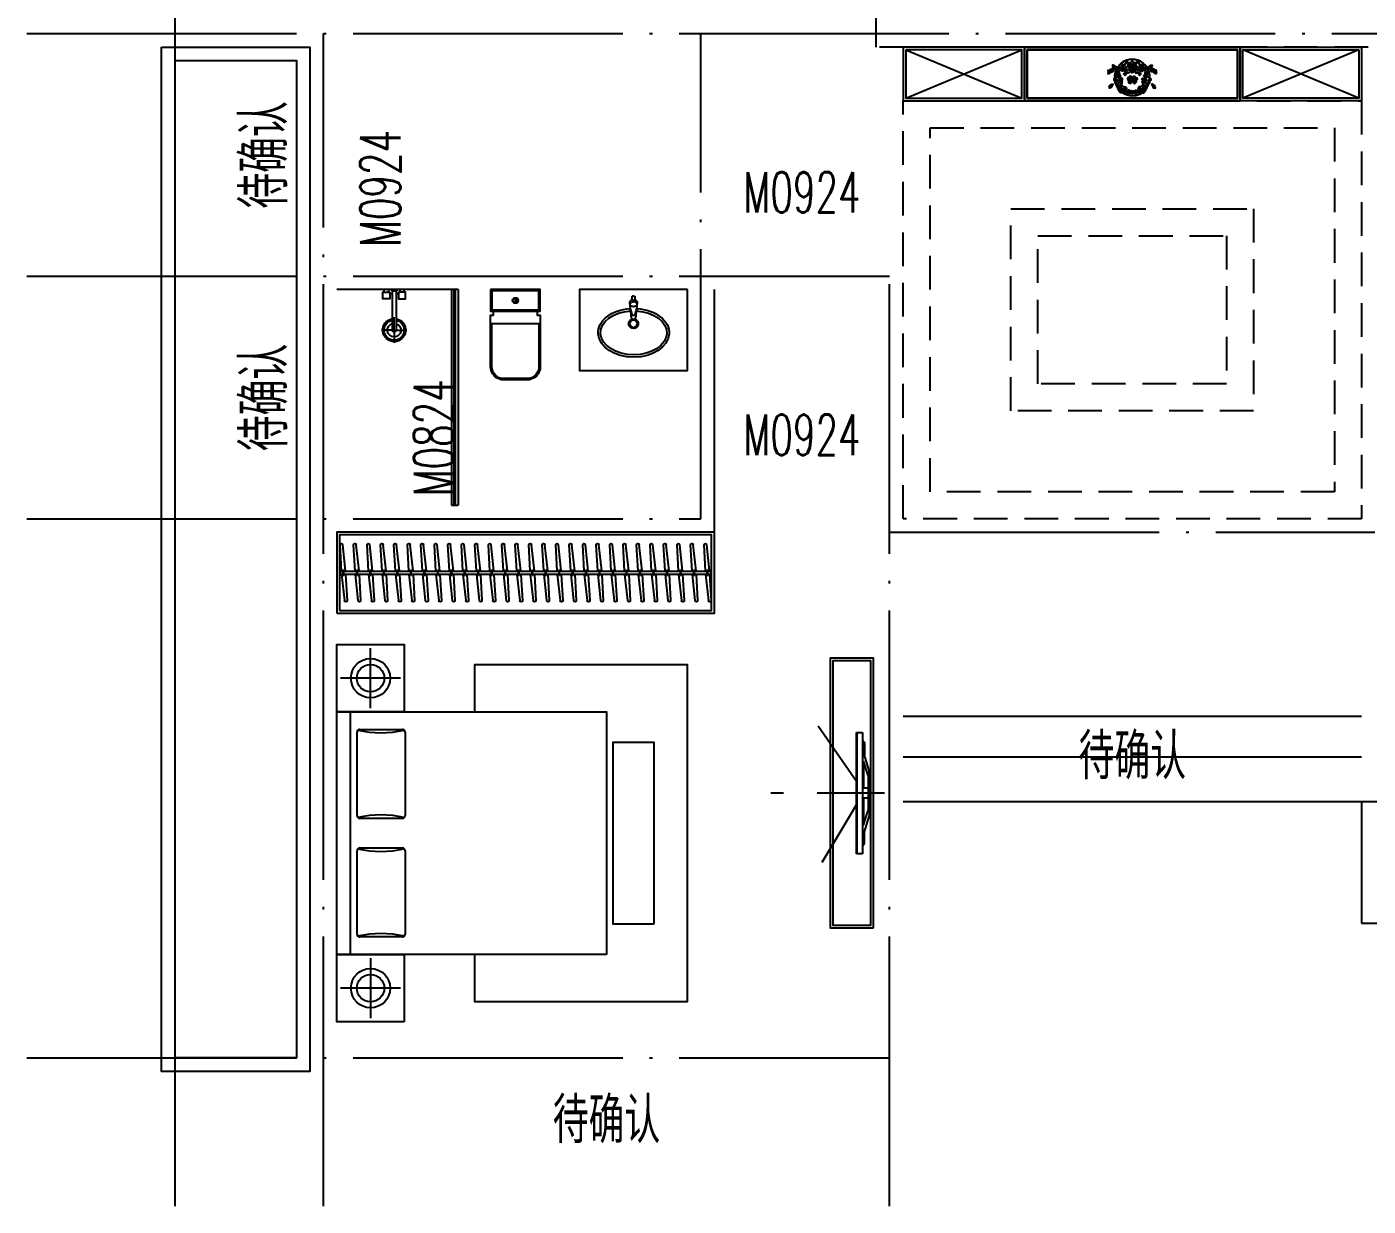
# Model space of a CAD drawing. Extents: x 14112 to 33812, y 15441 to 35841.
# Drawn here: x 14112 to 24062, y 15441 to 24191 of the extents above; entities that cross this region are included whole.
import ezdxf
from ezdxf.enums import TextEntityAlignment as Align

# ---------------------------------------------------------------- set-up
doc = ezdxf.new("R2010")
doc.units = 0
doc.header["$LTSCALE"] = 1000
doc.header["$MEASUREMENT"] = 0
for name, pattern in [('DASHED', [0.75, 0.5, -0.25]), ('DOTE', [2.42, 2, -0.2, 0.02, -0.2]), ('HIDDEN', [0.375, 0.25, -0.125])]:
    doc.linetypes.add(name, pattern=pattern)
for name, color, linetype in [('A-DOTE', 1, 'Continuous'), ('A-WALL', 4, 'Continuous'), ('A-WINDOW-TEXT', 7, 'Continuous'), ('A-家具', 254, 'Continuous'), ('A-洁具、厨具', 165, 'Continuous'), ('A-立面看线', 7, 'Continuous')]:
    doc.layers.add(name, color=color, linetype=linetype)
doc.styles.add('_TCH_WINDOW', font='SIMPLEX', dxfattribs={"height": 3.5, "bigfont": 'GBCBIG'})
doc.styles.add('BCP_PENDING_CN', font='')
doc.styles.get('BCP_PENDING_CN').set_extended_font_data('SimSun')

# ---------------------------------------------------------------- blocks, each defined once
blk = doc.blocks.new('A$C754C7141')
at = {"color": 0}
for p, q in [((0, 20), (0, 640)), ((0, 20), (0, 640)), ((0, 20), (0, 640)), ((20, 660), (335.6, 660)), ((20, 660), (335.6, 660)), ((20, 660), (335.6, 660)), ((355.6, 640), (355.6, 20)), ((355.6, 640), (355.6, 20)), ((355.6, 640), (355.6, 20)), ((335.6, 0), (20, 0)), ((335.6, 0), (20, 0)), ((335.6, 0), (20, 0))]:
    blk.add_line(p, q, dxfattribs=at)
for centre, radius, start, end in [((20, 640), 20, 90, 180), ((20, 640), 20, 90, 180), ((20, 640), 20, 90, 180), ((177.8, 1402.4), 767.7, 257.05826, 282.94174), ((177.8, 1402.4), 767.7, 257.05826, 282.94174), ((177.8, 1402.4), 767.7, 257.05826, 282.94174), ((335.6, 640), 20, 0, 90), ((335.6, 640), 20, 0, 90), ((335.6, 640), 20, 0, 90), ((20, 20), 20, 180, 270), ((20, 20), 20, 180, 270), ((20, 20), 20, 180, 270), ((177.8, -742.4), 767.7, 77.05826, 102.94174), ((177.8, -742.4), 767.7, 77.05826, 102.94174), ((177.8, -742.4), 767.7, 77.05826, 102.94174), ((335.6, 20), 20, 270, 0), ((335.6, 20), 20, 270, 0), ((335.6, 20), 20, 270, 0)]:
    blk.add_arc(centre, radius, start, end, dxfattribs=at)
blk = doc.blocks.new('*U76')
at = {"color": 0}
for p, q in [((-1150, -472.2), (-1150, -27.8)), ((1150, -472.2), (1150, -27.8)), ((-900, -100), (900, -100)), ((-927.8, -250), (-1372.2, -250)), ((927.8, -250), (1372.2, -250))]:
    blk.add_line(p, q, dxfattribs=at)
for points in [[(-900, -2000), (-900, 0), (900, 0), (900, -2000)], [(900, -500), (900, 0), (1400, 0), (1400, -500)], [(-1400, -500), (-1400, 0), (-900, 0), (-900, -500)], [(-675, -2350), (-675, -2050), (675, -2050), (675, -2350)]]:
    blk.add_lwpolyline(points, close=True, dxfattribs=at)
blk.add_lwpolyline([(-900, -1020), (-1250, -1020), (-1250, -2600), (1250, -2600), (1250, -1020), (900, -1020)], dxfattribs=at)
for centre, radius in [((-1150, -250), 145.5), ((-1150, -250), 101.8), ((1150, -250), 145.5), ((1150, -250), 101.8)]:
    blk.add_circle(centre, radius, dxfattribs=at)
at = {"color": 0, "rotation": 90}
for p in [(-110, -505.6), (770, -505.6)]:
    blk.add_blockref('A$C754C7141', p, dxfattribs=at)
blk = doc.blocks.new('*U77')
at = {"color": 0}
blk.add_wipeout([(0, 0), (0, 600), (2800, 600), (2800, 0)], dxfattribs=at)
for p, q in [((34.7, 314.3), (56, 507)), ((64.7, 314.3), (75.9, 505.5)), ((134.7, 314.3), (156, 507)), ((164.7, 314.3), (175.9, 505.5)), ((234.7, 314.3), (256, 507)), ((264.7, 314.3), (275.9, 505.5)), ((334.7, 314.3), (356, 507)), ((364.7, 314.3), (375.9, 505.5)), ((434.7, 314.3), (456, 507)), ((464.7, 314.3), (475.9, 505.5)), ((534.7, 314.3), (556, 507)), ((564.7, 314.3), (575.9, 505.5)), ((634.7, 314.3), (656, 507)), ((664.7, 314.3), (675.9, 505.5)), ((734.7, 314.3), (756, 507)), ((764.7, 314.3), (775.9, 505.5)), ((834.7, 314.3), (856, 507)), ((864.7, 314.3), (875.9, 505.5)), ((934.7, 314.3), (956, 507)), ((964.7, 314.3), (975.9, 505.5)), ((1034.7, 314.3), (1056, 507)), ((1064.7, 314.3), (1075.9, 505.5)), ((1134.7, 314.3), (1156, 507)), ((1164.7, 314.3), (1175.9, 505.5)), ((1234.7, 314.3), (1256, 507)), ((1264.7, 314.3), (1275.9, 505.5)), ((1334.7, 314.3), (1356, 507)), ((1364.7, 314.3), (1375.9, 505.5)), ((1434.7, 314.3), (1456, 507)), ((1464.7, 314.3), (1475.9, 505.5)), ((1534.7, 314.3), (1556, 507)), ((1564.7, 314.3), (1575.9, 505.5)), ((1634.7, 314.3), (1656, 507)), ((1664.7, 314.3), (1675.9, 505.5)), ((1734.7, 314.3), (1756, 507)), ((1764.7, 314.3), (1775.9, 505.5)), ((1834.7, 314.3), (1856, 507)), ((1864.7, 314.3), (1875.9, 505.5)), ((1934.7, 314.3), (1956, 507)), ((1964.7, 314.3), (1975.9, 505.5)), ((2034.7, 314.3), (2056, 507)), ((2064.7, 314.3), (2075.9, 505.5)), ((2134.7, 314.3), (2156, 507)), ((2164.7, 314.3), (2175.9, 505.5)), ((2234.7, 314.3), (2256, 507)), ((2264.7, 314.3), (2275.9, 505.5)), ((2334.7, 314.3), (2356, 507)), ((2364.7, 314.3), (2375.9, 505.5)), ((2434.7, 314.3), (2456, 507)), ((2464.7, 314.3), (2475.9, 505.5)), ((2534.7, 314.3), (2556, 507)), ((2564.7, 314.3), (2575.9, 505.5)), ((2634.7, 314.3), (2656, 507)), ((2664.7, 314.3), (2675.9, 505.5)), ((2734.7, 314.3), (2756, 507)), ((2764.7, 314.3), (2775.9, 505.5)), ((20, 315.2), (25, 315.2)), ((25, 310.2), (2775, 310.2)), ((34.7, 314.3), (47.7, 314.3)), ((47.7, 317.3), (51.7, 317.3)), ((47.7, 317.3), (47.7, 282.7)), ((51.7, 317.3), (51.7, 282.7)), ((51.7, 314.3), (64.7, 314.3)), ((134.7, 314.3), (147.7, 314.3)), ((147.7, 317.3), (151.7, 317.3)), ((147.7, 317.3), (147.7, 282.7)), ((151.7, 317.3), (151.7, 282.7)), ((151.7, 314.3), (164.7, 314.3)), ((234.7, 314.3), (247.7, 314.3)), ((247.7, 317.3), (251.7, 317.3)), ((247.7, 317.3), (247.7, 282.7)), ((251.7, 317.3), (251.7, 282.7)), ((251.7, 314.3), (264.7, 314.3)), ((334.7, 314.3), (347.7, 314.3)), ((347.7, 317.3), (351.7, 317.3)), ((347.7, 317.3), (347.7, 282.7)), ((351.7, 317.3), (351.7, 282.7)), ((351.7, 314.3), (364.7, 314.3)), ((434.7, 314.3), (447.7, 314.3)), ((447.7, 317.3), (451.7, 317.3)), ((447.7, 317.3), (447.7, 282.7)), ((451.7, 317.3), (451.7, 282.7)), ((451.7, 314.3), (464.7, 314.3)), ((534.7, 314.3), (547.7, 314.3)), ((547.7, 317.3), (551.7, 317.3)), ((547.7, 317.3), (547.7, 282.7)), ((551.7, 317.3), (551.7, 282.7)), ((551.7, 314.3), (564.7, 314.3)), ((634.7, 314.3), (647.7, 314.3)), ((647.7, 317.3), (651.7, 317.3)), ((647.7, 317.3), (647.7, 282.7)), ((651.7, 317.3), (651.7, 282.7)), ((651.7, 314.3), (664.7, 314.3)), ((734.7, 314.3), (747.7, 314.3)), ((747.7, 317.3), (751.7, 317.3)), ((747.7, 317.3), (747.7, 282.7)), ((751.7, 317.3), (751.7, 282.7)), ((751.7, 314.3), (764.7, 314.3)), ((834.7, 314.3), (847.7, 314.3)), ((847.7, 317.3), (851.7, 317.3)), ((847.7, 317.3), (847.7, 282.7)), ((851.7, 317.3), (851.7, 282.7)), ((851.7, 314.3), (864.7, 314.3)), ((934.7, 314.3), (947.7, 314.3)), ((947.7, 317.3), (951.7, 317.3)), ((947.7, 317.3), (947.7, 282.7)), ((951.7, 317.3), (951.7, 282.7)), ((951.7, 314.3), (964.7, 314.3)), ((1034.7, 314.3), (1047.7, 314.3)), ((1047.7, 317.3), (1051.7, 317.3)), ((1047.7, 317.3), (1047.7, 282.7)), ((1051.7, 317.3), (1051.7, 282.7)), ((1051.7, 314.3), (1064.7, 314.3)), ((1134.7, 314.3), (1147.7, 314.3)), ((1147.7, 317.3), (1151.7, 317.3)), ((1147.7, 317.3), (1147.7, 282.7)), ((1151.7, 317.3), (1151.7, 282.7)), ((1151.7, 314.3), (1164.7, 314.3)), ((1234.7, 314.3), (1247.7, 314.3)), ((1247.7, 317.3), (1251.7, 317.3)), ((1247.7, 317.3), (1247.7, 282.7)), ((1251.7, 317.3), (1251.7, 282.7)), ((1251.7, 314.3), (1264.7, 314.3)), ((1334.7, 314.3), (1347.7, 314.3)), ((1347.7, 317.3), (1351.7, 317.3)), ((1347.7, 317.3), (1347.7, 282.7)), ((1351.7, 317.3), (1351.7, 282.7)), ((1351.7, 314.3), (1364.7, 314.3)), ((1434.7, 314.3), (1447.7, 314.3)), ((1447.7, 317.3), (1451.7, 317.3)), ((1447.7, 317.3), (1447.7, 282.7)), ((1451.7, 317.3), (1451.7, 282.7)), ((1451.7, 314.3), (1464.7, 314.3)), ((1534.7, 314.3), (1547.7, 314.3)), ((1547.7, 317.3), (1551.7, 317.3)), ((1547.7, 317.3), (1547.7, 282.7)), ((1551.7, 317.3), (1551.7, 282.7)), ((1551.7, 314.3), (1564.7, 314.3)), ((1634.7, 314.3), (1647.7, 314.3)), ((1647.7, 317.3), (1651.7, 317.3)), ((1647.7, 317.3), (1647.7, 282.7)), ((1651.7, 317.3), (1651.7, 282.7)), ((1651.7, 314.3), (1664.7, 314.3)), ((1734.7, 314.3), (1747.7, 314.3)), ((1747.7, 317.3), (1751.7, 317.3)), ((1747.7, 317.3), (1747.7, 282.7)), ((1751.7, 317.3), (1751.7, 282.7)), ((1751.7, 314.3), (1764.7, 314.3)), ((1834.7, 314.3), (1847.7, 314.3)), ((1847.7, 317.3), (1851.7, 317.3)), ((1847.7, 317.3), (1847.7, 282.7)), ((1851.7, 317.3), (1851.7, 282.7)), ((1851.7, 314.3), (1864.7, 314.3)), ((1934.7, 314.3), (1947.7, 314.3)), ((1947.7, 317.3), (1951.7, 317.3)), ((1947.7, 317.3), (1947.7, 282.7)), ((1951.7, 317.3), (1951.7, 282.7)), ((1951.7, 314.3), (1964.7, 314.3)), ((2034.7, 314.3), (2047.7, 314.3)), ((2047.7, 317.3), (2051.7, 317.3)), ((2047.7, 317.3), (2047.7, 282.7)), ((2051.7, 317.3), (2051.7, 282.7)), ((2051.7, 314.3), (2064.7, 314.3)), ((2134.7, 314.3), (2147.7, 314.3)), ((2147.7, 317.3), (2151.7, 317.3)), ((2147.7, 317.3), (2147.7, 282.7)), ((2151.7, 317.3), (2151.7, 282.7)), ((2151.7, 314.3), (2164.7, 314.3)), ((2234.7, 314.3), (2247.7, 314.3)), ((2247.7, 317.3), (2251.7, 317.3)), ((2247.7, 317.3), (2247.7, 282.7)), ((2251.7, 317.3), (2251.7, 282.7)), ((2251.7, 314.3), (2264.7, 314.3)), ((2334.7, 314.3), (2347.7, 314.3)), ((2347.7, 317.3), (2351.7, 317.3)), ((2347.7, 317.3), (2347.7, 282.7)), ((2351.7, 317.3), (2351.7, 282.7)), ((2351.7, 314.3), (2364.7, 314.3)), ((2434.7, 314.3), (2447.7, 314.3)), ((2447.7, 317.3), (2451.7, 317.3)), ((2447.7, 317.3), (2447.7, 282.7)), ((2451.7, 317.3), (2451.7, 282.7)), ((2451.7, 314.3), (2464.7, 314.3)), ((2534.7, 314.3), (2547.7, 314.3)), ((2547.7, 317.3), (2551.7, 317.3)), ((2547.7, 317.3), (2547.7, 282.7)), ((2551.7, 317.3), (2551.7, 282.7)), ((2551.7, 314.3), (2564.7, 314.3)), ((2634.7, 314.3), (2647.7, 314.3)), ((2647.7, 317.3), (2651.7, 317.3)), ((2647.7, 317.3), (2647.7, 282.7)), ((2651.7, 317.3), (2651.7, 282.7)), ((2651.7, 314.3), (2664.7, 314.3)), ((2734.7, 314.3), (2747.7, 314.3)), ((2747.7, 317.3), (2751.7, 317.3)), ((2747.7, 317.3), (2747.7, 282.7)), ((2751.7, 317.3), (2751.7, 282.7)), ((2751.7, 314.3), (2764.7, 314.3)), ((2780, 315.2), (2775, 315.2)), ((20, 284.8), (25, 284.8)), ((34.7, 285.7), (23.5, 94.5)), ((25, 289.8), (2775, 289.8)), ((47.7, 285.7), (34.7, 285.7)), ((64.7, 285.7), (43.4, 93)), ((51.7, 282.7), (47.7, 282.7)), ((64.7, 285.7), (51.7, 285.7)), ((134.7, 285.7), (123.5, 94.5)), ((147.7, 285.7), (134.7, 285.7)), ((164.7, 285.7), (143.4, 93)), ((151.7, 282.7), (147.7, 282.7)), ((164.7, 285.7), (151.7, 285.7)), ((234.7, 285.7), (223.5, 94.5)), ((247.7, 285.7), (234.7, 285.7)), ((264.7, 285.7), (243.4, 93)), ((251.7, 282.7), (247.7, 282.7)), ((264.7, 285.7), (251.7, 285.7)), ((334.7, 285.7), (323.5, 94.5)), ((347.7, 285.7), (334.7, 285.7)), ((364.7, 285.7), (343.4, 93)), ((351.7, 282.7), (347.7, 282.7)), ((364.7, 285.7), (351.7, 285.7)), ((434.7, 285.7), (423.5, 94.5)), ((447.7, 285.7), (434.7, 285.7)), ((464.7, 285.7), (443.4, 93)), ((451.7, 282.7), (447.7, 282.7)), ((464.7, 285.7), (451.7, 285.7)), ((534.7, 285.7), (523.5, 94.5)), ((547.7, 285.7), (534.7, 285.7)), ((564.7, 285.7), (543.4, 93)), ((551.7, 282.7), (547.7, 282.7)), ((564.7, 285.7), (551.7, 285.7)), ((634.7, 285.7), (623.5, 94.5)), ((647.7, 285.7), (634.7, 285.7)), ((664.7, 285.7), (643.4, 93)), ((651.7, 282.7), (647.7, 282.7)), ((664.7, 285.7), (651.7, 285.7)), ((734.7, 285.7), (723.5, 94.5)), ((747.7, 285.7), (734.7, 285.7)), ((764.7, 285.7), (743.4, 93)), ((751.7, 282.7), (747.7, 282.7)), ((764.7, 285.7), (751.7, 285.7)), ((834.7, 285.7), (823.5, 94.5)), ((847.7, 285.7), (834.7, 285.7)), ((864.7, 285.7), (843.4, 93)), ((851.7, 282.7), (847.7, 282.7)), ((864.7, 285.7), (851.7, 285.7)), ((934.7, 285.7), (923.5, 94.5)), ((947.7, 285.7), (934.7, 285.7)), ((964.7, 285.7), (943.4, 93)), ((951.7, 282.7), (947.7, 282.7)), ((964.7, 285.7), (951.7, 285.7)), ((1034.7, 285.7), (1023.5, 94.5)), ((1047.7, 285.7), (1034.7, 285.7)), ((1064.7, 285.7), (1043.4, 93)), ((1051.7, 282.7), (1047.7, 282.7)), ((1064.7, 285.7), (1051.7, 285.7)), ((1134.7, 285.7), (1123.5, 94.5)), ((1147.7, 285.7), (1134.7, 285.7)), ((1164.7, 285.7), (1143.4, 93)), ((1151.7, 282.7), (1147.7, 282.7)), ((1164.7, 285.7), (1151.7, 285.7)), ((1234.7, 285.7), (1223.5, 94.5)), ((1247.7, 285.7), (1234.7, 285.7)), ((1264.7, 285.7), (1243.4, 93)), ((1251.7, 282.7), (1247.7, 282.7)), ((1264.7, 285.7), (1251.7, 285.7)), ((1334.7, 285.7), (1323.5, 94.5)), ((1347.7, 285.7), (1334.7, 285.7)), ((1364.7, 285.7), (1343.4, 93)), ((1351.7, 282.7), (1347.7, 282.7)), ((1364.7, 285.7), (1351.7, 285.7)), ((1434.7, 285.7), (1423.5, 94.5)), ((1447.7, 285.7), (1434.7, 285.7)), ((1464.7, 285.7), (1443.4, 93)), ((1451.7, 282.7), (1447.7, 282.7)), ((1464.7, 285.7), (1451.7, 285.7)), ((1534.7, 285.7), (1523.5, 94.5)), ((1547.7, 285.7), (1534.7, 285.7)), ((1564.7, 285.7), (1543.4, 93)), ((1551.7, 282.7), (1547.7, 282.7)), ((1564.7, 285.7), (1551.7, 285.7)), ((1634.7, 285.7), (1623.5, 94.5)), ((1647.7, 285.7), (1634.7, 285.7)), ((1664.7, 285.7), (1643.4, 93)), ((1651.7, 282.7), (1647.7, 282.7)), ((1664.7, 285.7), (1651.7, 285.7)), ((1734.7, 285.7), (1723.5, 94.5)), ((1747.7, 285.7), (1734.7, 285.7)), ((1764.7, 285.7), (1743.4, 93)), ((1751.7, 282.7), (1747.7, 282.7)), ((1764.7, 285.7), (1751.7, 285.7)), ((1834.7, 285.7), (1823.5, 94.5)), ((1847.7, 285.7), (1834.7, 285.7)), ((1864.7, 285.7), (1843.4, 93)), ((1851.7, 282.7), (1847.7, 282.7)), ((1864.7, 285.7), (1851.7, 285.7)), ((1934.7, 285.7), (1923.5, 94.5)), ((1947.7, 285.7), (1934.7, 285.7)), ((1964.7, 285.7), (1943.4, 93)), ((1951.7, 282.7), (1947.7, 282.7)), ((1964.7, 285.7), (1951.7, 285.7)), ((2034.7, 285.7), (2023.5, 94.5)), ((2047.7, 285.7), (2034.7, 285.7)), ((2064.7, 285.7), (2043.4, 93)), ((2051.7, 282.7), (2047.7, 282.7)), ((2064.7, 285.7), (2051.7, 285.7)), ((2134.7, 285.7), (2123.5, 94.5)), ((2147.7, 285.7), (2134.7, 285.7)), ((2164.7, 285.7), (2143.4, 93)), ((2151.7, 282.7), (2147.7, 282.7)), ((2164.7, 285.7), (2151.7, 285.7)), ((2234.7, 285.7), (2223.5, 94.5)), ((2247.7, 285.7), (2234.7, 285.7)), ((2264.7, 285.7), (2243.4, 93)), ((2251.7, 282.7), (2247.7, 282.7)), ((2264.7, 285.7), (2251.7, 285.7)), ((2334.7, 285.7), (2323.5, 94.5)), ((2347.7, 285.7), (2334.7, 285.7)), ((2364.7, 285.7), (2343.4, 93)), ((2351.7, 282.7), (2347.7, 282.7)), ((2364.7, 285.7), (2351.7, 285.7)), ((2434.7, 285.7), (2423.5, 94.5)), ((2447.7, 285.7), (2434.7, 285.7)), ((2464.7, 285.7), (2443.4, 93)), ((2451.7, 282.7), (2447.7, 282.7)), ((2464.7, 285.7), (2451.7, 285.7)), ((2534.7, 285.7), (2523.5, 94.5)), ((2547.7, 285.7), (2534.7, 285.7)), ((2564.7, 285.7), (2543.4, 93)), ((2551.7, 282.7), (2547.7, 282.7)), ((2564.7, 285.7), (2551.7, 285.7)), ((2634.7, 285.7), (2623.5, 94.5)), ((2647.7, 285.7), (2634.7, 285.7)), ((2664.7, 285.7), (2643.4, 93)), ((2651.7, 282.7), (2647.7, 282.7)), ((2664.7, 285.7), (2651.7, 285.7)), ((2734.7, 285.7), (2723.5, 94.5)), ((2747.7, 285.7), (2734.7, 285.7)), ((2764.7, 285.7), (2743.4, 93)), ((2751.7, 282.7), (2747.7, 282.7)), ((2764.7, 285.7), (2751.7, 285.7)), ((2780, 284.8), (2775, 284.8))]:
    blk.add_line(p, q, dxfattribs=at)
for points in [[(0, 600), (2800, 600), (2800, 0), (0, 0)], [(20, 580), (2780, 580), (2780, 20), (20, 20)]]:
    blk.add_lwpolyline(points, close=True, dxfattribs=at)
for points in [[(25, 284.8), (25, 315.2)], [(2775, 284.8), (2775, 315.2)]]:
    blk.add_lwpolyline(points, dxfattribs=at)
for centre, start, end in [((65.9, 506), 356.96059, 174.28941), ((165.9, 506), 356.96059, 174.28941), ((265.9, 506), 356.96059, 174.28941), ((365.9, 506), 356.96059, 174.28941), ((465.9, 506), 356.96059, 174.28941), ((565.9, 506), 356.96059, 174.28941), ((665.9, 506), 356.96059, 174.28941), ((765.9, 506), 356.96059, 174.28941), ((865.9, 506), 356.96059, 174.28941), ((965.9, 506), 356.96059, 174.28941), ((1065.9, 506), 356.96059, 174.28941), ((1165.9, 506), 356.96059, 174.28941), ((1265.9, 506), 356.96059, 174.28941), ((1365.9, 506), 356.96059, 174.28941), ((1465.9, 506), 356.96059, 174.28941), ((1565.9, 506), 356.96059, 174.28941), ((1665.9, 506), 356.96059, 174.28941), ((1765.9, 506), 356.96059, 174.28941), ((1865.9, 506), 356.96059, 174.28941), ((1965.9, 506), 356.96059, 174.28941), ((2065.9, 506), 356.96059, 174.28941), ((2165.9, 506), 356.96059, 174.28941), ((2265.9, 506), 356.96059, 174.28941), ((2365.9, 506), 356.96059, 174.28941), ((2465.9, 506), 356.96059, 174.28941), ((2565.9, 506), 356.96059, 174.28941), ((2665.9, 506), 356.96059, 174.28941), ((2765.9, 506), 356.96059, 174.28941), ((33.5, 94), 176.96059, 354.28941), ((133.5, 94), 176.96059, 354.28941), ((233.5, 94), 176.96059, 354.28941), ((333.5, 94), 176.96059, 354.28941), ((433.5, 94), 176.96059, 354.28941), ((533.5, 94), 176.96059, 354.28941), ((633.5, 94), 176.96059, 354.28941), ((733.5, 94), 176.96059, 354.28941), ((833.5, 94), 176.96059, 354.28941), ((933.5, 94), 176.96059, 354.28941), ((1033.5, 94), 176.96059, 354.28941), ((1133.5, 94), 176.96059, 354.28941), ((1233.5, 94), 176.96059, 354.28941), ((1333.5, 94), 176.96059, 354.28941), ((1433.5, 94), 176.96059, 354.28941), ((1533.5, 94), 176.96059, 354.28941), ((1633.5, 94), 176.96059, 354.28941), ((1733.5, 94), 176.96059, 354.28941), ((1833.5, 94), 176.96059, 354.28941), ((1933.5, 94), 176.96059, 354.28941), ((2033.5, 94), 176.96059, 354.28941), ((2133.5, 94), 176.96059, 354.28941), ((2233.5, 94), 176.96059, 354.28941), ((2333.5, 94), 176.96059, 354.28941), ((2433.5, 94), 176.96059, 354.28941), ((2533.5, 94), 176.96059, 354.28941), ((2633.5, 94), 176.96059, 354.28941), ((2733.5, 94), 176.96059, 354.28941)]:
    blk.add_arc(centre, 10, start, end, dxfattribs=at)
blk = doc.blocks.new('*U78')
at = {"color": 0}
blk.add_wipeout([(-1000, 531.1), (1000, 531.1), (1000, 209.3), (-1000, 209.3)], dxfattribs=at)
blk.add_lwpolyline([(1000, 531.1), (-1000, 531.1), (-1000, 209.3), (1000, 209.3)], close=True, dxfattribs=at)
blk.add_wipeout([(-449.9, 404.8), (450.1, 404.8), (450.1, 450.9), (391.5, 451.1), (374.5, 465.8), (283.4, 465.8), (167.8, 500), (-168, 500), (-279.8, 465.7), (-374.6, 465.7), (-391.6, 450.9), (-449.9, 450.9)], dxfattribs=at)
at = {"color": 0, "linetype": 'DASHED'}
for p, q in [((0, 614.1), (0, -230.8)), ((-84.8, 404.8), (-585.6, 57.8)), ((84.8, 404.8), (683.1, 49))]:
    blk.add_line(p, q, dxfattribs=at)
at = {"color": 0, "ltscale": 120}
for p, q in [((-167.9, 500), (-327.9, 451)), ((-0.1, 500), (-167.9, 500)), ((-0.1, 500), (167.8, 500)), ((167.8, 500), (327.8, 451)), ((-449.9, 404.8), (-449.9, 450.9)), ((-449.9, 450.9), (450.1, 450.9)), ((450.1, 404.8), (-449.9, 404.8)), ((-391.6, 450.9), (-374.6, 465.7)), ((-374.6, 465.7), (-279.8, 465.7)), ((374.5, 465.8), (283.4, 465.8)), ((391.5, 451.1), (374.5, 465.8)), ((450.1, 450.9), (450.1, 404.8))]:
    blk.add_line(p, q, dxfattribs=at)
at = {"color": 0}
for points in [[(-233.2, 511.1), (-980, 511.1), (-980, 229.3), (980, 229.3), (980, 511.1), (-233.2, 511.1)], [(-449.9, 408.8), (450.1, 408.9)], [(-235.5, 457.3), (-38.9, 457.3), (-38.9, 495.1), (38.8, 495.1), (38.8, 457.4), (235.5, 457.4), (122.3, 495.1), (-122.5, 495.1), (-235.5, 457.3)]]:
    blk.add_lwpolyline(points, dxfattribs=at)
blk = doc.blocks.new('A$C4C12256C')
at = {"color": 0}
for p, q in [((-300, 5, 0), (-300, 95, 0)), ((-300, 2.5, 0), (-300, -2.5, 0)), ((-305, 0, 0), (-395, 0, 0)), ((-302.5, 0, 0), (-297.5, 0, 0)), ((-300, -5, 0), (-300, -95, 0)), ((-295, 0, 0), (-205, 0, 0))]:
    blk.add_line(p, q, dxfattribs=at)
at = {"color": 0, "linetype": 'Continuous'}
for p, q in [((-10, 15), (-300, 15, 0)), ((-30, 32.1, 0), (-30, 15, 0)), ((-30, 32.1, 0), (-30, 15, 0)), ((0, 20), (-10, 20)), ((-10, -20), (-10, 20)), ((-5, -20), (-5, 20)), ((0, -20), (0, 20)), ((-10, -15), (-300, -15, 0)), ((-30, -15, 0), (-30, -32.1, 0)), ((-30, -15, 0), (-30, -32.1, 0)), ((0, -20), (-10, -20))]:
    blk.add_line(p, q, dxfattribs=at)
at = {"color": 0, "linetype": 'Continuous', "elevation": 0}
for points in [[(-18, 32.1), (-69.4, 32.1), (-69.4, 84.9), (-18, 84.9)], [(-18, -32.1), (-69.4, -32.1), (-69.4, -84.9), (-18, -84.9)]]:
    blk.add_lwpolyline(points, close=True, dxfattribs=at)
for points in [[(-18, 75.2), (0, 75.2)], [(0, 41.8), (-18, 41.8)], [(0, -41.8), (-18, -41.8)], [(-18, -75.2), (0, -75.2)]]:
    blk.add_lwpolyline(points, dxfattribs=at)
at = {"color": 0, "linetype": 'Continuous'}
blk.add_arc((-300, 0, 0), 85, 11.53696, 348.46304, dxfattribs=at)
at = {"color": 0}
for radius, start, end in [(75, 11.53696, 348.46304), (50, 17.4576, 342.5424), (15, 90, 270)]:
    blk.add_arc((-300, 0, 0), radius, start, end, dxfattribs=at)
blk = doc.blocks.new('*U63')
at = {"color": 0}
for p, q in [((900, 0), (0, 0)), ((850, 0), (850, -1600)), ((870, -1600), (870, 0)), ((880, -1600), (880, 0)), ((900, 0), (900, -1600))]:
    blk.add_line(p, q, dxfattribs=at)
blk.add_lwpolyline([(850, -1600), (900, -1600)], dxfattribs=at)
at = {"color": 0, "linetype": 'Continuous', "xscale": -1, "rotation": 270}
blk.add_blockref('A$C4C12256C', (425, 0), dxfattribs=at)
blk = doc.blocks.new('海龙工具_洗盆')
at = {"color": 0}
blk.add_lwpolyline([(10.4, -34.8), (10.3, -3.9, 0.376297), (-11, -4), (-10.9, -34.5, -0.272573)], format="xyb", close=True, dxfattribs=at)
for points in [[(-10.9, -27.1, 0.271653), (-28.9, -49.3), (-15.2, -165, 0.760816), (13.9, -165), (26.9, -49.1, 0.255599), (10.4, -27.7)], [(25.5, -61.5, 0.726092), (-27.3, -62.8)], [(-23.6, -94, 0.023079), (-8.4, -142.7, 0.427088), (7, -142.7, 0.023079), (21.9, -93.9)]]:
    blk.add_lwpolyline(points, format="xyb", dxfattribs=at)
blk.add_lwpolyline([(24.4, -71.2), (-0.9, -79.8), (-26.3, -71.4)], dxfattribs=at)
blk.add_circle((-1, -206.6), 27, dxfattribs=at)
blk.add_arc((-1, -206.6), 35.6, 105.72539, 73.60413, dxfattribs=at)
for centre, major_axis, ratio, start_param, end_param in [((-1.5, -274.2), (-263.8, -0.7), 0.685587, -1.488972, 4.621616), ((-1.5, -274), (245.8, 1), 0.663308, 1.649511, 7.763959)]:
    blk.add_ellipse(centre, major_axis=major_axis, ratio=ratio, start_param=start_param, end_param=end_param, dxfattribs=at)
blk = doc.blocks.new('*U44')
at = {"color": 0}
blk.add_lwpolyline([(0, 0), (800, 0), (800, -600), (0, -600)], close=True, dxfattribs=at)
blk.add_blockref('海龙工具_洗盆', (400.3, -46.2), dxfattribs=at)
blk = doc.blocks.new('*U43')
at = {"color": 0, "ltscale": 3}
for points in [[(295, 751.8), (295, 591.4), (665, 591.4), (665, 751.8)], [(305, 741.8), (305, 601.4), (655, 601.4), (655, 741.8)]]:
    blk.add_lwpolyline(points, close=True, dxfattribs=at)
for points in [[(395, 81.8, -0.414214), (295, 181.8), (295, 561.8), (318.1, 561.8), (318.1, 591.4), (641.9, 591.4), (641.9, 561.8), (665, 561.8), (665, 181.8, -0.414214), (565, 81.8)], [(395, 91.8, -0.414214), (305, 181.8), (305, 501.8), (328.1, 501.8), (328.1, 501.8), (631.9, 501.8), (631.9, 501.8), (655, 501.8), (655, 181.8, -0.414214), (565, 91.8)]]:
    blk.add_lwpolyline(points, format="xyb", close=True, dxfattribs=at)
for radius in [20.6, 18.6]:
    blk.add_circle((480, 671.6), radius, dxfattribs=at)
for centre, radius, start, end in [((425.5, 671.6), 54.5, 340.38469, 19.61531), ((512.4, 671.6), 28.6, 145.30424, 214.69576)]:
    blk.add_arc(centre, radius, start, end, dxfattribs=at)
blk = doc.blocks.new('云学贝教学QQ52666049海龙工具_盆栽')
at = {"color": 0}
for points, elevation in [([(-164.5, 47.5), (-173.6, 49.6), (-177.2, 50.5), (-181.4, 49.2), (-178.8, 51.2), (-172.3, 51.1), (-166.1, 52.5), (-161.5, 51.7), (-159.4, 51.1)], 5600), ([(-151.9, 42.4), (-155.2, 40.7), (-158.7, 36.3), (-162.6, 34.6), (-169.4, 29.9), (-175.4, 27.1), (-179.5, 25.1), (-181.2, 26.4), (-181.2, 26.4), (-174.9, 27.4), (-171, 31.2), (-166.5, 35.7), (-161.6, 39.5), (-158.7, 42.3), (-157.5, 44.8)], 5600), ([(-155.7, 48), (-167.4, 46.8), (-177.3, 42.8), (-180.8, 39.6), (-180.9, 37.9), (-180, 37), (-178.8, 38.5), (-177.5, 39.8), (-173.6, 42.1), (-166.3, 44.1)], 5600), ([(-171, 31.2), (-176.4, 29.1), (-179.3, 28.4), (-180.7, 28.6), (-177.9, 31.9), (-172.5, 35.9), (-166.7, 40.2), (-162, 43.3), (-158.8, 44.5)], 5600), ([(-162, 43.3), (-168.1, 42.2), (-175.1, 37.9), (-179.3, 34.1), (-180, 34), (-179.2, 36.1), (-176.9, 39), (-172.2, 41.9), (-166.3, 44.1), (-159.8, 45.5), (-155.3, 45.9)], 5600), ([(-159.8, 48.7), (-166, 50.3), (-172.1, 51.1)], 5600), ([(-168.3, 52.9), (-165.4, 55.2), (-164.2, 56.4), (-162.7, 59.2), (-160.8, 60.1), (-157.2, 59.5), (-156.5, 59.1)], 5600), ([(-160, 53.2), (-163, 54.5), (-165.5, 54.7)], 5600), ([(-159.8, 53.2), (-160.4, 49.6), (-158.7, 50.8), (-156.6, 49.7), (-155.1, 48.6), (-154, 49.2)], 5600), ([(-155.7, 60.7), (-156.1, 55.3), (-157.9, 53.9), (-159.8, 52.7)], 5600), ([(-153.2, 49.5), (-156, 51.8), (-159.1, 52.6)], 5600), ([(-150.6, 51.1), (-153.6, 49.6), (-154.9, 46.4), (-155.2, 45.2), (-156, 44.6), (-152.7, 43.7), (-151.1, 41.5), (-149.1, 41.4), (-144.7, 42.3), (-142.1, 42.9), (-140.4, 45.3), (-139.8, 46.2), (-139, 49.3), (-138.6, 51.3), (-138.6, 54.3), (-139.4, 55.6)], 5600), ([(-155.9, 61.2), (-154.1, 61.4), (-150, 60.5), (-146.9, 59.9)], 5600), ([(-155.5, 56.4), (-153.7, 53.4), (-151.2, 52)], 5600), ([(-143.9, 45.2), (-145.8, 46), (-147.7, 48.1), (-148.4, 47), (-150.3, 47.6), (-150.9, 47.9), (-152.4, 46.4), (-152.8, 46), (-153.4, 45.3)], 5600), ([(-145.5, 43.2), (-148.8, 44.6), (-150.6, 44.1), (-152.5, 44.5)], 5600), ([(-145.9, 55.5), (-146.9, 58.2), (-150.1, 60)], 5600), ([(-139, 56.6), (-140.5, 57.6), (-142.6, 55.5), (-144.1, 55.9), (-146.1, 53.1), (-148.5, 51.7), (-150, 50.7), (-147, 50.2), (-145.1, 49.9), (-142.6, 50), (-140.9, 49.9), (-140.5, 50.8)], 5600), ([(-146.9, 59.9), (-147.2, 63.5), (-145.5, 69.4), (-142.7, 73.7), (-139.6, 77.4), (-139.3, 76.1), (-142, 70.6), (-142.9, 65.7)], 5600), ([(-143, 46.1), (-142.7, 48), (-144.7, 48.1)], 5600), ([(-136.5, 75.3), (-140.8, 67.8), (-141.4, 64), (-141.9, 59.6), (-142.2, 56.9)], 5600), ([(-128.3, 83.4), (-130.1, 77.5), (-132.3, 71.9), (-134.5, 66.3), (-137.8, 62.1), (-140, 59.5), (-141.5, 56.5)], 5600), ([(-128.3, 83.4), (-132.3, 80.8), (-136.3, 74.8), (-139.2, 65.6), (-141.3, 61.7)], 5600), ([(-141, 70.9), (-138.6, 75.7), (-135.1, 79.1), (-132.8, 80.4)], 5600), ([(-132.5, 66.7), (-129, 66.8), (-128.3, 64.7), (-130.7, 62.4), (-134.7, 61.1), (-136.8, 58.9), (-138, 57.6), (-139, 56.3), (-140.1, 55.8)], 5600), ([(-131.5, 73.7), (-127.4, 76), (-124.9, 77.1), (-124.1, 76.2), (-126, 75), (-128.2, 72.9), (-130.4, 71.5), (-123.1, 76.2), (-119.5, 76.9), (-117.9, 76.1), (-123.2, 72.5), (-129.2, 68.3), (-132.4, 66.9)], 5600), ([(-129.5, 79.4), (-127.3, 79.2), (-127.7, 78.3), (-130.2, 77)], 5600), ([(137.5, 86.9), (134.4, 89.1), (130.5, 87.2), (124.3, 79.9), (120.7, 71), (120.7, 65.2), (128.4, 64.1), (132.3, 64.9)], 8000), ([(137.5, 86.9), (142.1, 90), (145.8, 88.8), (145.8, 82.7), (141.2, 73.5), (132.3, 64.9)], 8000), ([(-153.2, -70.2), (-159.6, -77.6), (-169.2, -80.6), (-172.3, -77.9), (-169.8, -76.7), (-173, -74.3), (-169.5, -67.9), (-167.8, -61.2), (-160.7, -56), (-154.6, -50.5), (-145.8, -50.9), (-145.3, -53.1), (-145.3, -53.1), (-145.3, -53.1), (-143.9, -56.3)], 8000), ([(-143.9, -56.3), (-143.9, -56.3), (-147.6, -59.2), (-152.1, -64.9), (-153.2, -70.2)], 8000)]:
    blk.add_lwpolyline(points, dxfattribs=dict(at, elevation=elevation))
at = {"color": 0, "elevation": 8000}
for points in [[(124, 68.3, 0.362489), (141.6, 78.1, 0.120411), (143.8, 86.2)], [(166.5, 48.3, -0.504313), (148, 41.2, -0.338411), (137.3, 44.1, -0.559999), (141.8, 55.5)], [(-147.4, -54.5, 0.168593), (-154.6, -65.2, -0.405058), (-169, -73.4)]]:
    blk.add_lwpolyline(points, format="xyb", dxfattribs=at)
at = {"color": 0}
for centre, radius, start, end in [((-62.1, 102.9), 11.2, 294.30872, 10.13759), ((-41, 106.7), 10.2, 110.09511, 190.18906), ((-41.4, 106.5), 10.2, 26.70281, 107.97021), ((-21.7, 116.4), 11.8, 206.59966, 281.47463), ((-22.3, 117), 12.5, 283.85001, 336.83482), ((-2.3, 108.4), 9.28, 94.44829, 156.77622), ((-2.6, 106.1), 11.6, 28.04407, 92.02431), ((24.3, 120.3), 18.8, 207.90401, 257.29837), ((23.5, 119.8), 18.1, 259.19953, 308.06662), ((41.9, 96.2), 11.8, 66.11063, 127.77752), ((42.4, 97.9), 10, 349.83483, 64.67883), ((-104.7, 27.1), 12.4, 156.12973, 194.84659), ((-86, 33.5), 32.2, 197.35174, 228.76091), ((-108, 28.7), 8.73, 102.43704, 157.23576), ((-112.6, 50.1), 13.1, 282.36133, 326.30744), ((-91.8, 61.3), 10.1, 134.83496, 207.61824), ((-112.7, 50.4), 13.4, 325.23794, 27.3794), ((-93.4, 62.9), 7.95, 71.28985, 135.00431), ((-87.9, 79), 9.16, 251.18228, 310.03764), ((-87.9, 79.1), 9.23, 310.07175, 28.1433), ((-72.5, 87.4), 8.25, 124.72383, 208.25754), ((-72.7, 87.5), 7.96, 53.83813, 124.04848), ((-61.7, 102.6), 10.8, 233.57739, 292.87062), ((64.8, 93.9), 12.7, 169.97233, 235.40369), ((64.4, 93.6), 12.3, 236.09057, 291.19864), ((72.7, 72.2), 10.7, 51.61327, 111.09656), ((73, 72.6), 10.2, 328.27045, 51.53779), ((91.6, 61.1), 11.7, 148.40864, 225.39843), ((90.9, 60.3), 10.6, 225.22447, 292.36833), ((116.4, 9.8), 26.1, 128.25144, 182.64269), ((126.9, 9.3), 36.6, 181.14737, 198.23751), ((97.6, 44), 7, 25.97319, 111.9833), ((92, 40.9), 13.4, 307.79276, 27.44024), ((143.3, 79.1), 9.71, 126.60137, 200.34921), ((142.7, 47.5), 8.26, 310.00379, 48.2432), ((155.9, 46.2), 10.8, 11.30966, 135.79563), ((151.6, 57.6), 5.34, 239.54803, 320.86779), ((-162.6, -69.3), 3.48, 190.59482, 270.14), ((-167.3, -77.4), 9.42, 38.36736, 81.92375), ((101.5, -39.5), 25.9, 163.36695, 189.89591), ((111.2, -38.5), 35.7, 188.84612, 211.34625), ((94.9, -37.1), 18.9, 117.33393, 164.53266), ((80.4, -9.1), 12.6, 297.2567, 356.17931), ((74, -8.2), 19.1, 354.61756, 18.38496)]:
    blk.add_arc(centre, radius, start, end, dxfattribs=at)
at = {"color": 0, "extrusion": (0, 0, -1)}
for major_axis, start_param, end_param in [((0, 135.5), 4.677441, 8.536116), ((0, 103.6), 4.683843, 4.764957), ((0, 103.6), 1.330582, 2.144896), ((0, 135.5), 4.49304, 4.511865), ((0, 135.5), 2.546293, 4.369155)]:
    blk.add_ellipse((-2.2, -1.9), major_axis=major_axis, ratio=0.95394, start_param=start_param, end_param=end_param, dxfattribs=at)
at = {"color": 0}
for centre, major_axis, start_param, end_param in [((19.2, 94.1), (0, 6.01), 0.338538, 2.803054), ((23.5, 97.3), (0, 6.9), 4.517874, 7.492233), ((-115.8, -5.2), (0, 8.61), 4.373375, 7.944442), ((-106.5, 28.2), (0, 6.01), 0.338538, 2.803054), ((-98.1, 8.2), (0, 12.2), -1.10274, 1.10274), ((-98.2, 14), (0, 10.8), 1.603379, 3.630768), ((-102.3, 31.4), (0, 6.9), 4.517874, 7.492233), ((-105.3, 32.1), (0, 10.1), 2.803054, 4.517874), ((-100, -1.7), (0, 12.9), -0.739046, 0.517872), ((-92.6, 6.1), (0, 1.87), 2.666954, 5.830023), ((-91.2, 10.2), (0, 4.98), 3.354917, 5.486597), ((-25.4, -12.5), (0, 11.7), -0.25255, 3.303238), ((-18.5, 62.4), (0, 12.2), -1.10274, 1.10274), ((-18.6, 68.2), (0, 10.8), 1.603379, 3.630768), ((-20.4, 52.5), (0, 12.9), -0.739046, 0.517872), ((-14.4, -0.4), (0, 8.61), 4.373375, 7.944442), ((-12.9, 60.4), (0, 1.87), 2.666954, 5.830023), ((-11.5, 64.4), (0, 4.98), 3.354917, 5.486597), ((0, -9.1), (0, 9.14), 2.830269, 7.151446), ((0.6, 86.8), (0, 6.01), 0.338538, 2.803054), ((0.6, 67.3), (0, 6.01), 0.338538, 2.803054), ((4.8, 90), (0, 6.9), 4.517874, 7.492233), ((1.9, 90.6), (0, 10.1), 2.803054, 4.517874), ((4.8, 70.5), (0, 6.9), 4.517874, 7.492233), ((1.9, 71.1), (0, 10.1), 2.803054, 4.517874), ((14.5, 79.5), (0, 6.01), 0.338538, 2.803054), ((22.5, 60.9), (0, 11.7), -0.25255, 3.303238), ((18.8, 82.7), (0, 6.9), 4.517874, 7.492233), ((15.8, 83.3), (0, 10.1), 2.803054, 4.517874), ((20.5, 97.9), (0, 10.1), 2.803054, 4.517874), ((27.9, 40.2), (0, 9.83), 0.39086, 4.681834), ((33.5, 73), (0, 8.61), 4.373375, 7.944442), ((44.5, 45.9), (0, 9.69), 2.235884, 6.208448), ((47.9, 64.3), (0, 9.14), 2.830269, 7.151446), ((68.1, 67.3), (0, 6.01), 0.338538, 2.803054), ((68.1, 50.2), (0, 6.01), 0.338538, 2.803054), ((72.4, 70.5), (0, 6.9), 4.517874, 7.492233), ((69.4, 71.1), (0, 10.1), 2.803054, 4.517874), ((72.4, 53.4), (0, 6.9), 4.517874, 7.492233), ((69.4, 54), (0, 10.1), 2.803054, 4.517874), ((-126.8, -17.3), (0, 11.7), -0.25255, 3.303238), ((-121.4, -38), (0, 9.83), 0.39086, 4.681834), ((-104.8, -32.3), (0, 9.69), 2.235884, 6.208448), ((-98.9, -50.3), (0, 9.42), 1.421813, 2.26748), ((-101.4, -14), (0, 9.14), 2.830269, 7.151446), ((-98.2, -50.4), (0, 10.1), 0.608579, 1.421813), ((-102, -53), (0, 5.23), 2.26748, 3.332407), ((-100.1, -63.2), (0, 5.19), -0.878806, 0.190815), ((-92.3, -68.8), (0, 4.76), 0.968358, 2.319903), ((-100, -63.2), (0, 5.13), 4.10995, 5.404379), ((-92.5, -69), (0, 4.39), 2.319903, 3.788354), ((-87.1, -76.5), (0, 5), -0.710342, 0.646761), ((-83.3, -18.1), (0, 6.01), 0.338538, 2.803054), ((-82.6, -84.5), (0, 4.17), 0.550946, 2.767302), ((-79, -14.9), (0, 6.9), 4.517874, 7.492233), ((-82, -14.3), (0, 10.1), 2.803054, 4.517874), ((-87.2, -76.6), (0, 5.12), 3.692539, 5.572843), ((-82.5, -84.4), (0, 4.28), 2.767302, 4.072465), ((-76, -89.5), (0, 4.27), -0.374929, 0.930873), ((-71.5, -96.6), (0, 4.29), 0.581428, 2.733857), ((-76, -89.5), (0, 4.22), 3.72302, 5.908256), ((-71.5, -96.6), (0, 4.22), 2.733857, 4.135543), ((-64.3, -101.6), (0, 4.85), -0.297722, 0.99395), ((-64.3, -101.5), (0, 4.79), 4.235778, 5.985464), ((-27.8, -102.7), (0, 6.9), 4.517874, 7.492233), ((-20, -33.2), (0, 9.83), 0.39086, 4.681834), ((-3.4, -27.5), (0, 9.69), 2.235884, 6.208448), ((13.2, -19.5), (0, 6.01), 0.338538, 2.803054), ((17.5, -16.3), (0, 6.9), 4.517874, 7.492233), ((14.5, -15.7), (0, 10.1), 2.803054, 4.517874), ((44.8, -98.6), (0, 6.01), 0.338538, 2.803054), ((47.2, -81.6), (0, 6.01), 0.338538, 2.803054), ((49.1, -95.4), (0, 6.9), 4.517874, 7.492233), ((46.1, -94.8), (0, 10.1), 2.803054, 4.517874), ((51.4, -78.3), (0, 6.9), 4.517874, 7.492233), ((48.4, -77.7), (0, 10.1), 2.803054, 4.517874), ((69.3, -78.9), (0, 11.7), -0.25255, 3.303238), ((74.7, -99.5), (0, 9.83), 0.39086, 4.681834), ((80.3, -66.7), (0, 8.61), 4.373375, 7.944442), ((91.3, -93.8), (0, 9.69), 2.235884, 6.208448), ((94.7, -75.5), (0, 9.14), 2.830269, 7.151446), ((-56.1, -105.9), (0, 4.78), 1.094185, 2.845949), ((-55.9, -105), (0, 5.72), 2.845949, 3.916468), ((-48.1, -113.4), (0, 5.92), -0.274971, 0.774875), ((-48.2, -113.8), (0, 6.41), -1.291247, -0.274971), ((-38, -110.7), (0, 4.79), 1.850345, 3.045523), ((-38, -110.7), (0, 4.86), 3.045523, 3.93337), ((-32, -105.9), (0, 6.01), 0.338538, 2.803054), ((-29.7, -119.2), (0, 7.27), 0.073768, 0.791777), ((-30.7, -102.1), (0, 10.1), 2.803054, 4.517874), ((-29.8, -118.4), (0, 6.52), -1.447581, 0.073768), ((-19.7, -117.1), (0, 4.17), 1.694012, 3.773448), ((-13.4, -110.8), (0, 6.01), 0.338538, 2.803054), ((-19.3, -117.6), (0, 3.53), 3.773448, 4.777499), ((-12.1, -117.2), (0, 4.04), 0.703246, 1.635906), ((-9.1, -107.6), (0, 6.9), 4.517874, 7.492233), ((-12.1, -107), (0, 10.1), 2.803054, 4.517874), ((-11.9, -117.4), (0, 4.35), -1.300217, 0.703246), ((-0.7, -114.1), (0, 7.79), 1.841375, 3.203332), ((-0.8, -113), (0, 8.97), 3.203332, 4.261519), ((14.4, -120.7), (0, 8.78), 0.049175, 1.119926), ((14.4, -119.6), (0, 7.69), -1.27873, 0.049175), ((26.6, -115.8), (0, 5.73), 1.862863, 3.453088), ((26.8, -116.2), (0, 5.24), 3.453088, 5.026981), ((37.4, -112.6), (0, 6.44), 0.498912, 1.885388), ((37.4, -112.7), (0, 6.52), -1.206965, 0.498912), ((49.3, -107.9), (0, 6.83), 1.934627, 3.589356), ((49.3, -107.8), (0, 6.92), 3.589356, 4.744189), ((62.3, -107.4), (0, 6.79), 0.43483, 1.602597), ((62.3, -107.3), (0, 6.65), -0.529384, 0.43483), ((77.1, -108.7), (0, 8.96), 1.479763, 3.165389), ((62.3, -107.3), (0, 6.65), 4.621356, 4.747288), ((76.9, -99.8), (0, 17.8), 3.165389, 3.836017), ((76.7, -99.5), (0, 18.2), 3.836017, 4.500061)]:
    blk.add_ellipse(centre, major_axis=major_axis, ratio=0.95394, start_param=start_param, end_param=end_param, dxfattribs=at)
at = {"color": 0, "extrusion": (0, 0, -1)}
for centre, major_axis in [((-9, 46.4), (0, 3.78)), ((-3.6, 52.1), (0, 3.78)), ((-3.6, 38.8), (0, 3.78)), ((3.6, 46.4), (0, 3.78)), ((35.3, 55.6), (0, 5.21)), ((46.9, 24.4), (0, 3.78)), ((52.3, 30.1), (0, 3.78)), ((52.3, 16.9), (0, 3.78)), ((59.5, 24.4), (0, 3.78)), ((-114.1, -22.7), (0, 5.21)), ((-90.5, -34.1), (0, 3.78)), ((-85.1, -28.4), (0, 3.78)), ((-85.1, -41.7), (0, 3.78)), ((-77.9, -34.1), (0, 3.78)), ((-12.6, -17.8), (0, 5.21)), ((9.5, -35.5), (0, 3.78)), ((14.9, -29.8), (0, 3.78)), ((14.9, -43.1), (0, 3.78)), ((22.2, -35.5), (0, 3.78)), ((82, -84.2), (0, 5.21))]:
    blk.add_ellipse(centre, major_axis=major_axis, ratio=0.95394, dxfattribs=at)
blk = doc.blocks.new('*U66')
at = {"color": 0, "linetype": 'ByBlock'}
for points in [[(-118.7, 0), (-118.7, 400), (1481.3, 400), (1481.3, 0)], [(-98.7, 20), (-98.7, 380), (1461.3, 380), (1461.3, 20)]]:
    blk.add_lwpolyline(points, close=True, dxfattribs=at)
at = {"color": 0}
blk.add_blockref('云学贝教学QQ52666049海龙工具_盆栽', (682.4, 176.1), dxfattribs=at)
blk = doc.blocks.new('*U67')
at = {"color": 0, "linetype": 'ByBlock'}
for p, q in [((20, 20), (880, 380)), ((20, 380), (880, 20))]:
    blk.add_line(p, q, dxfattribs=at)
for points in [[(0, 0), (0, 400), (900, 400), (900, 0)], [(20, 20), (20, 380), (880, 380), (880, 20)]]:
    blk.add_lwpolyline(points, close=True, dxfattribs=at)

msp = doc.modelspace()

# ---------------------------------------------------------------- linework, layer by layer
at = {"layer": 'A-DOTE', "linetype": 'DOTE'}
for p, q in [((15211.9, 15441.3), (15211.9, 35841.3)), ((14111.9, 24141.3), (33811.9, 24141.3)), ((16311.9, 15441.3), (16311.9, 24141.3)), ((19111.9, 20541.3), (19111.9, 24141.3)), ((14111.9, 22341.3), (20511.9, 22341.3)), ((20511.9, 15441.3), (20511.9, 22341.3)), ((14111.9, 20541.3), (19111.9, 20541.3)), ((20511.9, 20441.3), (24111.9, 20441.3)), ((14111.9, 16541.3), (20511.9, 16541.3))]:
    msp.add_line(p, q, dxfattribs=at)
at = {"layer": 'A-WALL'}
for points in [[(15111.9, 24041.3), (16211.9, 24041.3), (16211.9, 16441.3), (15111.9, 16441.3)], [(24011.9, 17541.3), (32811.9, 17541.3), (32811.9, 18441.3), (24011.9, 18441.3)]]:
    msp.add_lwpolyline(points, close=True, dxfattribs=at)
msp.add_lwpolyline([(24011.9, 18441.3), (20611.9, 18441.3)], dxfattribs=at)
at = {"layer": 'A-立面看线', "linetype": 'HIDDEN'}
for points in [[(20411.9, 29441.3), (27811.9, 29441.3), (27811.9, 24041.3), (20411.9, 24041.3)], [(20611.9, 23641.3), (24011.9, 23641.3), (24011.9, 20541.3), (20611.9, 20541.3)], [(20811.9, 23441.3), (23811.9, 23441.3), (23811.9, 20741.3), (20811.9, 20741.3)], [(21411.9, 22841.3), (23211.9, 22841.3), (23211.9, 21341.3), (21411.9, 21341.3)], [(21611.9, 22641.3), (23011.9, 22641.3), (23011.9, 21541.3), (21611.9, 21541.3)]]:
    msp.add_lwpolyline(points, close=True, dxfattribs=at)
at = {"layer": 'A-立面看线'}
msp.add_lwpolyline([(15211.9, 23941.3), (16111.9, 23941.3), (16111.9, 16541.3), (15211.9, 16541.3)], close=True, dxfattribs=at)
for points in [[(24011.9, 19073.3), (20611.9, 19073.3)], [(24011.9, 18773.3), (20611.9, 18773.3)]]:
    msp.add_lwpolyline(points, dxfattribs=at)

# ---------------------------------------------------------------- block references
at = {"layer": 'A-家具', "xscale": -1, "rotation": 180}
for name, p in [('*U67', (20611.9, 24041.3)), ('*U77', (16411.9, 20441.3))]:
    msp.add_blockref(name, p, dxfattribs=at)
at = {"layer": 'A-家具', "xscale": -1}
for name, p in [('*U66', (22993.2, 23641.3)), ('*U44', (19011.9, 22241.3))]:
    msp.add_blockref(name, p, dxfattribs=at)
at = {"layer": 'A-家具'}
for name, p in [('*U66', (21630.6, 23641.3)), ('*U63', (16411.9, 22241.3))]:
    msp.add_blockref(name, p, dxfattribs=at)
for name, p, rotation in [('*U67', (24011.9, 24041.3), 180), ('*U76', (16411.9, 18208.8), 90.00000000000001)]:
    msp.add_blockref(name, p, dxfattribs=dict(at, rotation=rotation))
at = {"layer": 'A-洁具、厨具'}
msp.add_blockref('*U43', (17255.9, 21489.5), dxfattribs=at)

# ---------------------------------------------------------------- texts
at = {"layer": 'A-WINDOW-TEXT', "width": 0.65}
for s, style, p in [('待确认', 'BCP_PENDING_CN', (15861.9, 23241.3)), ('M0924', '_TCH_WINDOW', (16734.4, 22991.3)), ('待确认', 'BCP_PENDING_CN', (15861.9, 21441.3)), ('M0824', '_TCH_WINDOW', (17131.9, 21141.3))]:
    msp.add_text(s, height=300, rotation=90, dxfattribs=dict(at, style=style)).set_placement(p, align=Align.MIDDLE_CENTER)
for s, style, p in [('M0924', '_TCH_WINDOW', (19861.9, 22963.8)), ('M0924', '_TCH_WINDOW', (19861.9, 21163.8)), ('待确认', 'BCP_PENDING_CN', (22311.9, 18791.3)), ('待确认', 'BCP_PENDING_CN', (18411.9, 16091.3))]:
    msp.add_text(s, height=300, dxfattribs=dict(at, style=style)).set_placement(p, align=Align.MIDDLE_CENTER)

# ---------------------------------------------------------------- next in the draw order: linework, layer by layer
at = {"layer": 'A-WALL'}
msp.add_lwpolyline([(16411.9, 19841.3), (19211.9, 19841.3), (19211.9, 22241.3)], dxfattribs=at)

# ---------------------------------------------------------------- next in the draw order: block references
at = {"layer": 'A-家具', "rotation": 270}
msp.add_blockref('*U78', (19860.8, 18506.5), dxfattribs=at)

doc.saveas('drawing.dxf')
